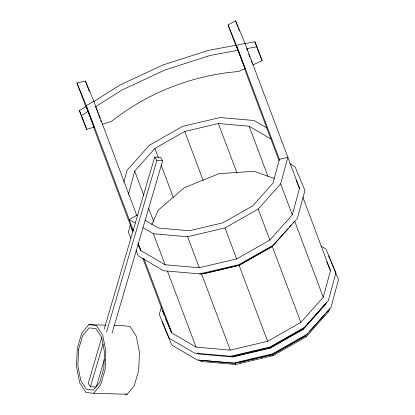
<?xml version="1.0" encoding="UTF-8"?>
<svg xmlns="http://www.w3.org/2000/svg" width="415" height="415" viewBox="0 0 415 415"><rect width="100%" height="100%" fill="white"/><g stroke="black" fill="none" stroke-linecap="round" stroke-linejoin="round"><path stroke-width="0.62" d="M123.8 182.149L126.985 170.43L149.41 145.234L182.61 126.357L220.012 117.538L254.208 120.526L266.866 127.95M128.391 194.35L134.709 171.105L154.878 148.446L184.742 131.467L218.383 123.535L249.14 126.217L270.917 138.989M130.528 224.059L128.344 232.11L130.818 238.044M161.321 307.048L159.303 314.482L169.221 338.23L194.661 353.149L232.602 356.407L270.004 347.588L303.204 328.711L306.166 325.386M138.133 244.01L140.861 250.556L165.077 264.754L199.273 267.737L236.675 258.919L269.875 240.046L292.3 214.846L299.511 188.322L245.016 43.352L235.58 20.75L228.079 25.014L236.566 45.344L279.409 159.319L272.925 183.176L252.756 205.835L222.891 222.814L189.25 230.745L158.494 228.063L145.089 220.204M142.973 227.622L153.425 233.754L187.622 236.742L225.023 227.923L258.223 209.046L280.649 183.85L287.86 157.327L279.409 159.319M162.39 310.327L171.826 332.923L196.041 347.127L230.232 350.11L267.634 341.291L300.839 322.413L323.264 297.218L330.47 270.694L302.784 197.037M196.964 353.015L198.619 353.985L232.81 356.967L270.212 348.149L303.417 329.271L325.842 304.076L326.174 302.841M198.686 359.883L201.441 361.496L235.637 364.479L273.039 355.66L306.239 336.783L328.664 311.587L329.505 308.506M101.774 337.354L88.271 383.351L90.47 386.78L96.259 386.951L104.284 359.603M104.144 329.271L154.676 157.088L160.465 157.259L162.659 160.693L112.128 332.872M90.47 386.78L103.055 343.89M106.52 332.083L156.87 160.522L154.676 157.088M151.745 224.702L158.276 210.146L184.338 187.725L218.928 173.693L254.042 171.291L274.382 178.523M105.586 325.163L88.8 324.67L81.771 333.069L77.273 348.403L76.5 366.575L79.664 382.703L85.921 392.476L93.583 393.27L127.156 394.25L134.18 385.851L138.683 370.517L139.456 352.351L136.291 336.217L130.035 326.444L122.368 325.651L113.975 325.407M93.583 393.27L100.612 384.871L105.109 369.537L105.882 351.37L102.718 335.237L96.462 325.464L88.8 324.67M136.027 250.515L138.257 255.858L163.702 270.777L201.638 274.035L239.04 265.216L272.245 246.339L288.321 228.276M289.592 226.849L291.283 224.946M292.974 223.047L294.671 221.143L323.264 297.218M307.437 323.959L309.128 322.056M310.819 320.157L325.63 303.515L325.842 304.076M201.441 361.496L200.985 360.277L235.175 363.265L272.582 354.446L305.782 335.569L307.474 333.67M309.165 331.767L324.821 314.176M326.091 312.749L327.783 310.851M79.421 110.608L86.102 106.385L94.07 127.042L86.714 129.459L79.421 110.608L86.714 129.459M93.494 101.717L119.67 85.179L162.924 64.973L208.304 50.412L236.016 45.277L244.964 68.527L238.371 71.556A186.973 145.266 -22.7 0 0 111.542 121.305L102.22 124.365M81.501 115.583L88.177 111.365M133.469 230.88L86.372 105.581L93.873 101.317L85.386 80.987L76.936 82.979L86.279 107.838M137.832 215.945L136.717 215.292L129.21 219.556L135.264 223.104M239.082 265.439L244.694 262.249M245.815 261.606L271.633 246.93M271.166 347.168L274.533 345.254M275.653 344.616L289.125 336.959M290.246 336.321L302.592 329.303M272.619 354.664L283.284 348.605M284.405 347.967L292.824 343.179M293.95 342.541L305.17 336.16M252.766 64.948L262.156 60.637L256.942 46.765L254.862 41.785L244.57 43.694M236.566 45.344L245.016 43.352M199.631 273.916L238.936 264.646L273.822 244.814L297.389 218.337L304.963 190.464L295.044 166.716L290.064 163.8M204.279 273.646L224.167 268.956M225.407 268.661L232.867 266.902M234.112 266.612L238.459 265.584M230.595 356.288L269.895 347.018L304.786 327.186L328.348 300.709L335.922 272.837L326.003 249.088L321.028 246.168M233.998 356.309L236.483 355.722M237.728 355.427L240.212 354.841M241.452 354.55L245.182 353.668M246.427 353.378L248.912 352.792M252.019 352.06L257.611 350.737M260.719 350.006L270.046 347.806M239.683 362.435L245.275 361.112M246.52 360.822L249.005 360.236M250.245 359.94L257.705 358.181M260.812 357.45L266.404 356.132M267.649 355.837L272.001 354.815M238.096 50.257L210.379 55.392L165.004 69.953L121.745 90.159L95.575 106.691L98.013 113.176M256.942 46.765L246.65 48.674L247.33 50.48M156.87 160.522L162.659 160.693M125.242 394.053L127.156 394.25M260.081 55.657L262.156 60.637M328.581 255.946L329.577 258.322M330.07 259.51L330.812 261.289M331.31 262.477L332.052 264.256M332.55 265.444L338.5 279.694L330.926 307.567L307.359 334.044L272.473 353.876L233.173 363.146L197.239 360.007L171.8 345.083L161.881 321.34M296.035 179.996L299.511 188.322M326.745 261.772L330.47 270.694M244.964 68.527L236.016 45.277M76.936 82.979L86.372 105.581M91.99 122.062L94.07 127.042M131.425 227.954L132.914 231.523M138.013 244.362L139.507 247.931M140 249.119L140.498 250.307M165.71 318.969L170.217 329.707M170.679 330.864L171.213 332.083M254.862 41.785L259.852 55.055M248.689 54.095L249.825 57.109M251.184 60.725L252.315 63.739M235.58 20.75L237.857 26.814M238.314 28.023L239.455 31.058M228.079 25.014L236.052 46.236M244.259 68.06L279.103 160.766M280.649 183.85L292.3 214.846M328.208 310.373L328.664 311.587M249.14 126.217L268.012 176.432M258.223 209.046L269.875 240.046M272.245 246.339L300.839 322.413M303.204 328.711L303.417 329.271M305.782 335.569L306.239 336.783M218.383 123.535L237.027 173.138M225.023 227.923L236.675 258.919M239.04 265.216L267.634 341.291M270.004 347.588L270.212 348.149M272.582 354.446L273.039 355.66M184.742 131.467L203.163 180.468M154.878 148.446L158.291 157.518M161.248 165.383L173.299 197.447M187.622 236.742L199.273 267.737M201.638 274.035L230.232 350.11M232.602 356.407L232.81 356.967M235.175 363.265L235.637 364.479M134.709 171.105L143.803 195.304M148.58 208.008L153.581 221.314M153.425 233.754L165.077 264.754M167.442 271.052L196.041 347.127M198.406 353.419L198.619 353.985M93.873 101.317L136.717 215.292M98.454 114.353L100.005 118.477M100.669 120.241L101.333 122.01M85.386 80.987L89.261 91.295M137.951 242.806L140.861 250.556M143.912 258.664L171.826 332.923M86.102 106.385L91.767 121.46M93.567 127.239L132.504 230.818M142.869 258.4L164.324 315.478M78.58 349.399L77.88 365.859L80.749 380.472L86.413 389.322L93.359 390.043L99.725 382.438L103.802 368.541L104.497 352.086L101.633 337.473L95.969 328.618L89.023 327.897L82.658 335.507L78.58 349.399"/></g></svg>
